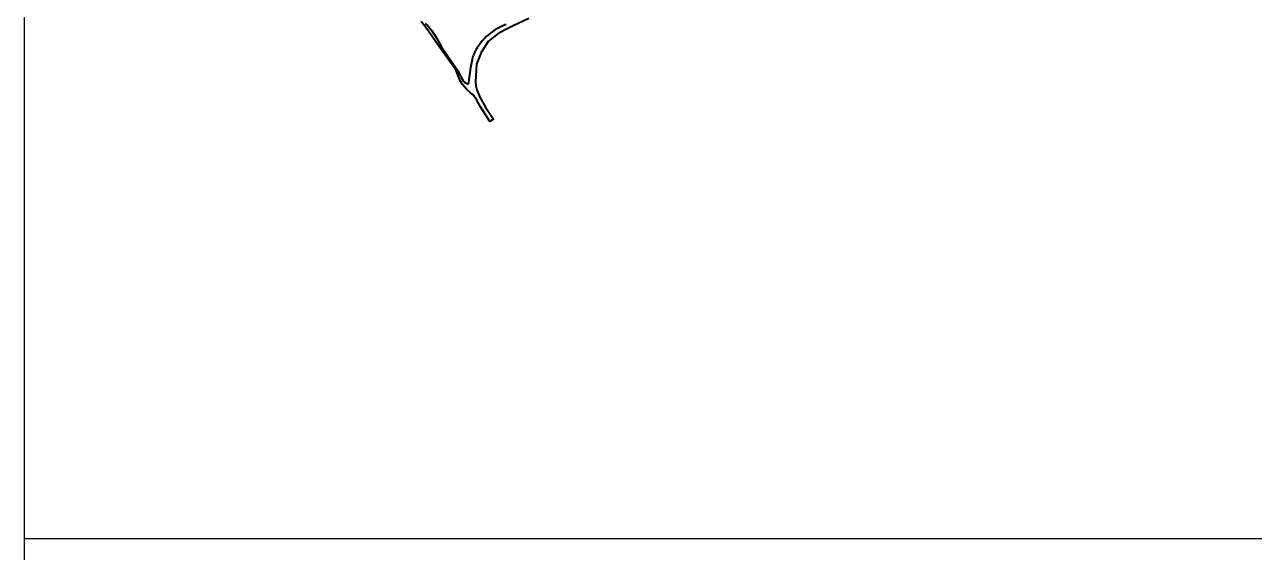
# Model space of a CAD drawing. Header units: metres. Extents: x 428 to 3974, y -4076 to 3914.
# Drawn here: x 1046.403 to 1049.524, y -4053.589 to -4052.25 of the extents above; entities that cross this region are included whole.
import ezdxf

# ---------------------------------------------------------------- set-up
doc = ezdxf.new("R2010")
doc.units = ezdxf.units.M
doc.header["$MEASUREMENT"] = 0
doc.layers.add('C-ROAD-LAND', color=253, linetype='Continuous', lineweight=9)

msp = doc.modelspace()

# ---------------------------------------------------------------- linework, layer by layer
for p, q in [((1046.4025, -4073.451), (1046.4025, -4046.9565)), ((1046.4025, -4053.5538), (1050.6961, -4053.5538))]:
    msp.add_line(p, q)
at = {"layer": 'C-ROAD-LAND', "lineweight": 40}
for p, q in [((1047.4196, -4052.2474), (1047.4262, -4052.2534)), ((1047.4262, -4052.2534), (1047.4353, -4052.2647)), ((1047.4353, -4052.2647), (1047.4488, -4052.286)), ((1047.4488, -4052.286), (1047.4611, -4052.3069)), ((1047.4611, -4052.3069), (1047.4782, -4052.3329)), ((1047.4782, -4052.3329), (1047.5029, -4052.3685)), ((1047.5353, -4052.3593), (1047.541, -4052.3296)), ((1047.5029, -4052.3685), (1047.5107, -4052.3846)), ((1047.5311, -4052.3908), (1047.5353, -4052.3593)), ((1047.5107, -4052.3846), (1047.5107, -4052.3846)), ((1047.5107, -4052.3846), (1047.5107, -4052.3846)), ((1047.5107, -4052.3846), (1047.5107, -4052.3846)), ((1047.5234, -4052.3987), (1047.5245, -4052.3994)), ((1047.5245, -4052.3994), (1047.5259, -4052.3999)), ((1047.5294, -4052.4011), (1047.5295, -4052.4011)), ((1047.5295, -4052.4011), (1047.5311, -4052.3908))]:
    msp.add_line(p, q, dxfattribs=at)
msp.add_lwpolyline([(1047.6826, -4052.2346), (1047.6426, -4052.2536), (1047.6256, -4052.2615), (1047.6059, -4052.2722), (1047.6011, -4052.2751), (1047.5794, -4052.2934), (1047.5616, -4052.321), (1047.5498, -4052.3511), (1047.5474, -4052.3954), (1047.5482, -4052.4056), (1047.55, -4052.4157), (1047.5582, -4052.4343), (1047.5727, -4052.4601), (1047.5926, -4052.4902), (1047.5838, -4052.4959), (1047.5601, -4052.4591), (1047.5506, -4052.4421), (1047.5411, -4052.4288), (1047.5349, -4052.424), (1047.5241, -4052.4141), (1047.5143, -4052.4026), (1047.5085, -4052.393), (1047.5085, -4052.393), (1047.5085, -4052.393), (1047.4983, -4052.3669), (1047.4822, -4052.3436), (1047.4604, -4052.314), (1047.4406, -4052.286), (1047.4264, -4052.2642), (1047.4093, -4052.2426)], dxfattribs=at)
for centre, radius, start, end in [((1047.67, -4052.3821), 0.1393, 108.9138, 157.8727), ((1047.5363, -4052.3744), 0.0276, 201.8782, 242.0773), ((1047.5363, -4052.3744), 0.0276, 247.8218, 255.5701)]:
    msp.add_arc(centre, radius, start, end, dxfattribs=at)

doc.saveas('drawing.dxf')
